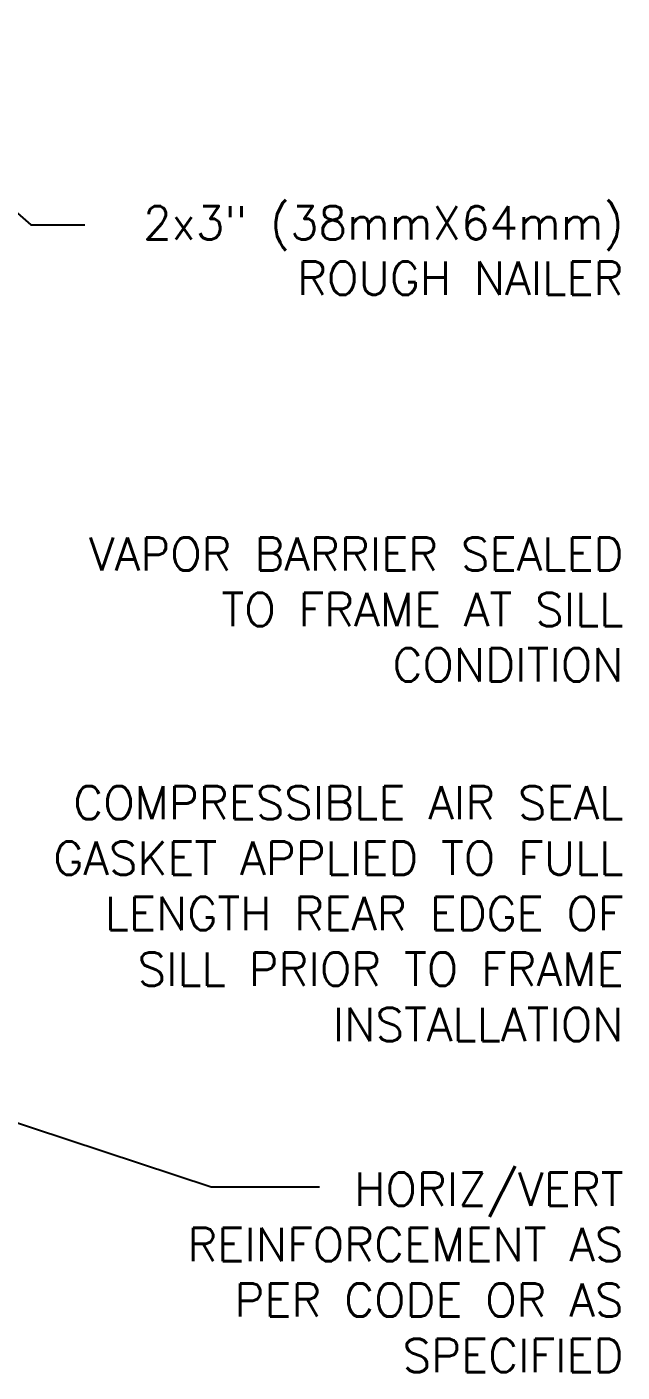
# Model space of a CAD drawing. Header units: inches. Extents: x 2792.9 to 2824.6, y 346.5 to 385.5.
# Drawn here: x 2815.14 to 2821.85, y 359.69 to 374.86 of the extents above; entities that cross this region are included whole.
import ezdxf

# ---------------------------------------------------------------- set-up
doc = ezdxf.new("R2010")
doc.units = ezdxf.units.IN
doc.header["$LTSCALE"] = 0.5
doc.header["$MEASUREMENT"] = 0
doc.layers.add('TEXT', color=4, linetype='CONTINUOUS')
doc.styles.add('DIM', font='romans.shx', dxfattribs={"width": 0.7})
doc.styles.get("Standard").update_dxf_attribs({"font": 'romans.shx'})
doc.dimstyles.new('ext_12', dxfattribs={"dimscale": 12, "dimtxt": 0.09375, "dimasz": 0.09375, "dimexe": 0.09375, "dimexo": 0.0625, "dimgap": 0.0625, "dimtad": 1, "dimdec": 1, "dimzin": 3, "dimdsep": 46, "dimlunit": 4, "dimtxsty": 'DIM', "dimcen": 0.09, "dimdle": 0.09375, "dimclrt": 4, "dimadec": 0, "dimazin": 0, "dimtfac": 1, "dimtdec": 1, "dimtmove": 2, "dimatfit": 3, "dimfxl": 1, "dimfrac": 2, "dimtolj": 1, "dimtzin": 0, "dimarcsym": 0})

msp = doc.modelspace()

# ---------------------------------------------------------------- texts
at = {"layer": 'TEXT', "char_height": 0.375, "attachment_point": 6}
for s, insert, width in [('\\A1;2x3" (38mmX64mm) ROUGH NAILER', (2821.864441363125, 372.3376496510118), 7.209764360545705), ('\\A1;VAPOR BARRIER SEALED TO FRAME AT SILL CONDITION', (2821.864441363125, 368.2910763567384), 7.209764360545705), ('\\A1;{\\H1x;COMPRESSIBLE AIR SEAL GASKET APPLIED TO FULL LENGTH REAR EDGE OF SILL PRIOR TO FRAME INSTALLATION}', (2821.864441363125, 364.8633394530627), 7.209764360545705), ('\\A1;{\\H1x;HORIZ/VERT REINFORCEMENT AS PER CODE OR AS SPECIFIED}', (2821.864441363125, 360.8201202341513), 6.01679985059809)]:
    msp.add_mtext(s, dxfattribs=dict(at, insert=insert, width=width))

# ---------------------------------------------------------------- leaders
at = {"layer": 'TEXT'}
for points in [[(2812.640659898564, 374.8579871003004), (2815.180738725829, 372.6260050486256), (2815.790416316835, 372.6260050486256)], [(2808.258923650957, 364.7346696483897), (2817.215302070706, 361.7818039020232), (2818.434657252717, 361.7818039020232)]]:
    msp.add_leader(points, dimstyle='ext_12', override={"dimasz": 0.0625, "dimgap": 0.0625, "dimtad": 0}, dxfattribs=at)

doc.saveas('drawing.dxf')
